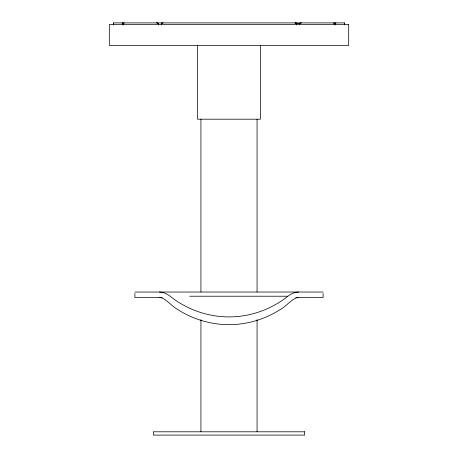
<?xml version="1.0" encoding="UTF-8"?>
<svg xmlns="http://www.w3.org/2000/svg" width="458" height="458" viewBox="0 0 458 458"><rect width="100%" height="100%" fill="white"/><g stroke="black" fill="none" stroke-linecap="round" stroke-linejoin="round"><path stroke-width="0.69" d="M113.452 24.995L113.458 22.9L344.542 22.9L344.548 24.995M113.452 23.621L113.469 22.9M335.267 24.864L335.285 23.432L335.731 22.9M299.429 24.864L299.515 23.381L300.837 22.9M335.611 23.146L335.954 22.9M123.58 23.14L123.952 22.9M159.361 292.032C163.306 292.089 167.055 293.818 170.118 296.223C186.687 309.505 207.772 316.884 229 316.919C250.228 316.884 271.313 309.505 287.882 296.223C290.945 293.818 294.694 292.089 298.639 292.032M300.551 23.106L301.513 22.9M161.262 23.095L162.315 22.9M124.204 22.9L123.717 23.421L123.7 24.864M298.639 297.534L297.855 297.574A16.505 10.94 -76.9 0 0 295.473 298.204C289.674 301.169 285.603 306.763 279.792 309.814C264.69 319.438 246.896 324.619 229 324.699C211.104 324.619 193.31 319.438 178.208 309.814C172.408 306.734 168.304 301.209 162.527 298.181A16.505 10.94 76.9 0 0 160.145 297.585L159.361 297.534M163.088 22.9L161.64 23.358L161.531 24.927M295.874 23.621L299.429 23.621M333.848 23.621L335.267 23.621M134.904 292.032L323.096 292.032M189.744 296.223L287.882 296.223M162.218 297.534L134.904 297.534L134.904 293.406M295.782 297.534L323.096 297.534L323.096 293.406M294.912 22.9L296.36 23.358L296.469 24.995M295.685 22.9L296.738 23.095M157.163 22.9L158.485 23.381L158.571 24.995M156.487 22.9L157.449 23.106M334.048 22.9L334.42 23.14M333.796 22.9L334.283 23.421L334.3 24.995M122.269 22.9L122.715 23.432L122.733 24.995M122.046 22.9L122.389 23.146M344.53 22.9L344.548 23.621M260.447 45.457L260.447 119.194L197.553 119.194L197.553 45.457M257.064 119.194L257.064 292.032M257.064 319.673L257.064 431.797M200.936 119.194L200.936 292.032M200.936 319.673L200.936 431.797M348.687 24.549L109.313 24.549L109.313 45.457L348.687 45.457L348.687 24.549M304.662 431.797L153.338 431.797L153.338 435.1L304.662 435.1L304.662 431.797"/></g></svg>
